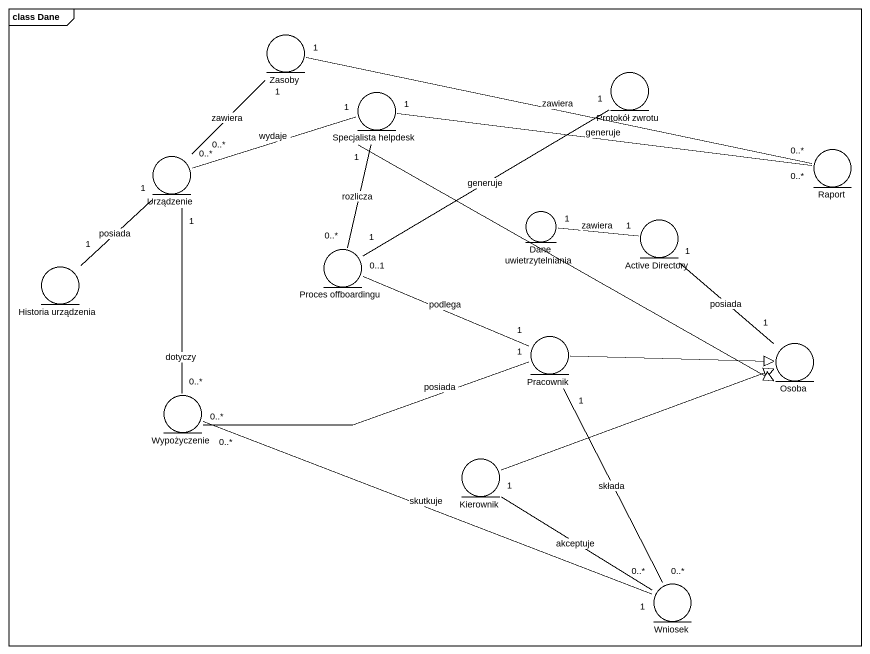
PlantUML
@startuml
mainframe class Dane
entity Zasoby
entity "Specjalista helpdesk" as Specjalista_helpdesk
entity "Protokół zwrotu" as Protokół_zwrotu
entity Urządzenie
entity Raport
entity "Dane uwietrzytelniania" as Dane_uwietrzytelniania
entity "Active Directory" as Active_Directory
entity "Proces offboardingu" as Proces_offboardingu
entity "Historia urządzenia" as Historia_urządzenia
entity Pracownik
entity Osoba
entity Wypożyczenie
entity Kierownik
entity Wniosek
Zasoby "1" -- "0..*" Urządzenie : zawiera
Zasoby "1" -right- "0..*" Raport : zawiera
Specjalista_helpdesk "1" -left- "0..*" Urządzenie : wydaje
Specjalista_helpdesk "1" -right- "0..*" Raport : generuje
Specjalista_helpdesk "1" -- "0..*" Proces_offboardingu : rozlicza
Specjalista_helpdesk -right-|> Osoba
Urządzenie "1" -- "1" Historia_urządzenia : posiada
Active_Directory "1" -left- "1" Dane_uwietrzytelniania : zawiera
Proces_offboardingu "1" -up- "1" Protokół_zwrotu : generuje
Pracownik "1" -left- "0..1" Proces_offboardingu : podlega
Pracownik -right-|> Osoba
Pracownik "1" -left- "0..*" Wypożyczenie : posiada
Pracownik "1" -- "0..*" Wniosek : składa
Osoba "1" -up- "1" Active_Directory : posiada
Wypożyczenie "0..*" -up- "1" Urządzenie : dotyczy
Kierownik -right-|> Osoba
Kierownik "1" -- "0..*" Wniosek : akceptuje
Wniosek "1" -left- "0..*" Wypożyczenie : skutkuje
@enduml
